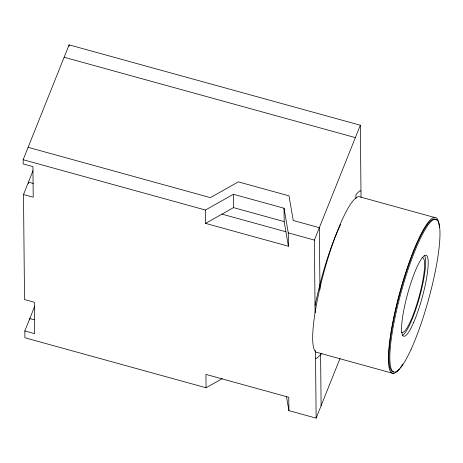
<?xml version="1.0" encoding="UTF-8"?>
<svg xmlns="http://www.w3.org/2000/svg" width="463" height="463" viewBox="0 0 463 463"><rect width="100%" height="100%" fill="white"/><g stroke="black" fill="none" stroke-linecap="round" stroke-linejoin="round"><path stroke-width="0.69" d="M315.031 305.667C320.911 277.864 328.655 250.234 340.629 224.399M33.018 170.725L23.491 194.541L33.214 197.221L32.908 166.628L23.191 163.948L23.15 159.723L69.091 44.859L360.324 125.224L361.036 197.354M222.217 378.665L206.058 387.762L24.909 337.776L24.84 330.947L34.592 306.57M315.1 312.687L314.383 240.089L360.324 125.224M286.481 396.548L288.895 410.623L316.142 418.141L340.045 358.374M321.912 353.356L316.814 358.264L315.552 358.136M205.433 210.023L233.404 194.275L284.045 208.246L288.275 232.883L288.408 246.241L205.566 223.38L205.433 210.023L23.15 159.723M205.566 223.38L233.537 207.627L284.178 221.603L288.408 246.241M360.978 190.987L359.71 190.866L355.931 194.501L355.972 198.604M64.131 57.256L355.37 137.621M434.601 217.483L358.912 196.601A80.811 14.457 -74.6 0 0 323.099 275.282A80.811 14.457 -74.6 0 0 317.612 352.575L393.307 373.462M28.11 147.327L210.393 197.626L238.364 181.872L289.005 195.849L293.235 220.486L319.343 227.692L319.956 289.612M221.974 214.137L285.926 231.789M288.275 232.883L314.383 240.089M33.313 183.481L28.451 182.138L28.469 183.579M34.366 319.811L29.8 318.55L29.811 319.916M24.84 330.947L34.621 333.644L34.308 302.258L24.533 299.555L23.491 194.541M320.581 353.182L321.102 405.744M315.471 350.358L316.142 418.141M288.895 410.623L288.767 397.271L205.925 374.411L206.058 387.762M284.045 208.246L284.178 221.603M233.404 194.275L233.537 207.627M69.091 44.859L69.109 46.3M422.042 257.613A38.788 6.939 -74.6 0 1 418.992 296.957A38.788 6.939 -74.6 0 1 401.45 332.104M424.449 255.252A42.023 7.518 -74.6 0 1 419.686 296.633A42.023 7.518 -74.6 0 1 402.509 335.305M393.758 371.899A79.19 14.168 -74.6 0 1 399.031 296.378A79.19 14.168 -74.6 0 1 434.144 219.045M434.774 219.08A79.19 14.168 -74.6 0 1 436.43 220.052M399.465 368.866A80.811 14.457 -74.6 0 1 400.784 288.871A80.811 14.457 -74.6 0 1 439.416 227.588M402.787 364.092A80.811 14.457 -74.6 0 1 400.269 367.825M413.633 322.485A42.023 7.518 -74.6 0 0 427.025 255.964A42.023 7.518 -74.6 0 0 404.054 308.769A42.023 7.518 -74.6 0 0 413.633 322.485M411.173 349.143A79.19 14.168 -74.6 0 0 438.27 221.679A79.19 14.168 -74.6 0 0 395.263 316.385A79.19 14.168 -74.6 0 0 411.173 349.143"/></g></svg>
